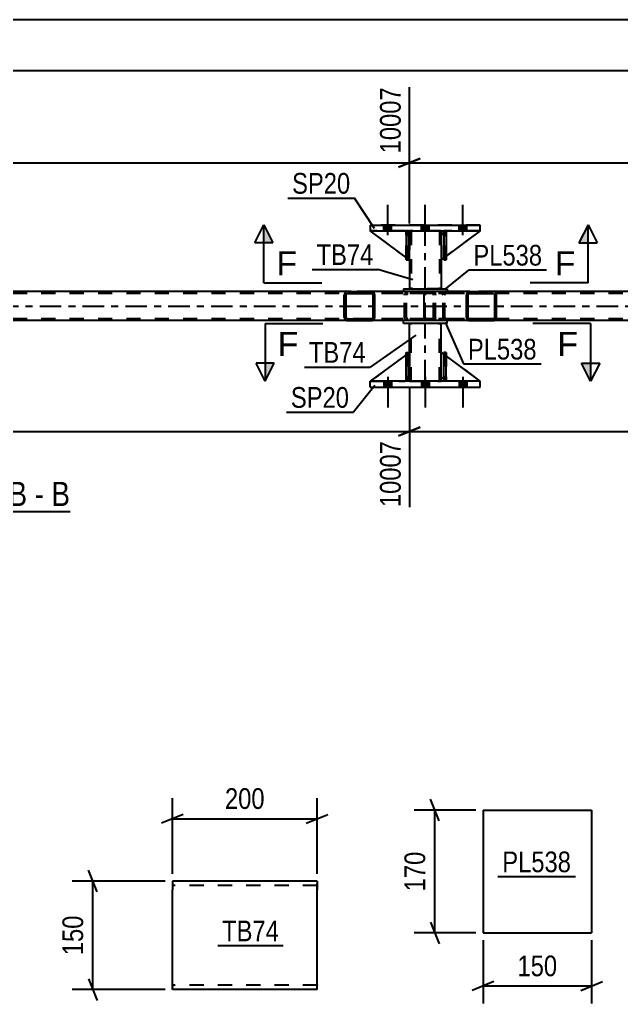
# Model space of a CAD drawing. Header units: millimetres. Extents: x 0 to 841, y 0 to 594.
# Drawn here: x 450.1 to 533.3, y 116.2 to 252.2 of the extents above; entities that cross this region are included whole.
import ezdxf

# ---------------------------------------------------------------- set-up
doc = ezdxf.new("R2010")
doc.units = ezdxf.units.MM
doc.linetypes.add('DXK_LINE_DOT2', pattern=[3.9198, 1.9599, -1.9599])
doc.linetypes.add('DXK_LINE_DOT3', pattern=[5.9187, 2.979, -0.9799, 0.9799, -0.9799])
doc.styles.add('Arial', font='ARIAL.TTF', dxfattribs={"height": 0.2})
doc.styles.add('Arial Narrow', font='ARIALN.TTF', dxfattribs={"height": 0.2})

# ---------------------------------------------------------------- blocks, each defined once
blk = doc.blocks.new('Unknown-122573795-12 - 2759')
at = {"color": 6, "linetype": 'Continuous'}
blk.add_line((429.45, 184.18), (457.1, 184.18), dxfattribs=at)
at = {"color": 0, "linetype": 'Continuous'}
for points in [[(447.56, 184.93), (447.56, 188.43), (429.45, 188.43), (429.45, 184.93)], [(451.16, 184.93), (451.16, 188.43), (448.61, 188.43), (448.61, 184.93)], [(453.49, 184.93), (453.49, 188.43), (452.21, 188.43), (452.21, 184.93)], [(457.1, 184.93), (457.1, 188.43), (454.54, 188.43), (454.54, 184.93)]]:
    blk.add_wipeout(points, dxfattribs=at)
at = {"color": 7, "linetype": 'Continuous', "style": 'Arial Narrow'}
for s, p in [('SECTION ', (429.45, 184.93)), ('B', (448.61, 184.93)), ('B', (454.54, 184.93)), ('-', (452.21, 184.93))]:
    blk.add_text(s, height=3.34, dxfattribs=at).set_placement(p)
blk = doc.blocks.new('Part-122573795-2830 - 2759')
at = {"color": 2, "linetype": 'Continuous'}
for p, q in [((508.75, 222.72), (508.4, 222.37)), ((508.4, 222.37), (508.4, 218.97)), ((513.8, 222.97), (509.07, 219.47)), ((508.75, 219.23), (508.4, 218.97))]:
    blk.add_line(p, q, dxfattribs=at)
at = {"color": 7, "linetype": 'DXK_LINE_DOT2'}
for p, q in [((509, 222.97), (508.75, 222.72)), ((513.8, 222.97), (509, 222.97)), ((509.07, 219.47), (508.75, 219.23))]:
    blk.add_line(p, q, dxfattribs=at)
blk = doc.blocks.new('Bolt-122573795-2822 - 2759')
at = {"linetype": 'Continuous'}
for points in [[(501.52, 202.17), (500.48, 202.17), (500.48, 201.37), (501.52, 201.37)], [(501.52, 202.17), (500.48, 202.17), (500.48, 201.37), (501.52, 201.37)], [(501.52, 202.17), (500.48, 202.17), (500.48, 201.37), (501.52, 201.37)], [(506.72, 202.17), (505.68, 202.17), (505.68, 201.37), (506.72, 201.37)], [(506.72, 202.17), (505.68, 202.17), (505.68, 201.37), (506.72, 201.37)], [(511.92, 202.17), (510.88, 202.17), (510.88, 201.37), (511.92, 201.37)], [(511.92, 202.17), (510.88, 202.17), (510.88, 201.37), (511.92, 201.37)], [(511.92, 202.17), (510.88, 202.17), (510.88, 201.37), (511.92, 201.37)]]:
    blk.add_hatch(color=1, dxfattribs=at).paths.add_polyline_path(points)
at = {"color": 1, "linetype": 'Continuous'}
for p, q in [((501, 202.77), (501, 198.57)), ((501, 202.77), (501, 198.57)), ((501, 202.77), (501, 198.57)), ((506.2, 202.77), (506.2, 198.57)), ((506.2, 202.77), (506.2, 198.57)), ((511.4, 202.77), (511.4, 198.57)), ((511.4, 202.77), (511.4, 198.57)), ((511.4, 202.77), (511.4, 198.57)), ((500.48, 202.17), (500.48, 201.37)), ((500.48, 202.17), (500.48, 201.37)), ((500.48, 202.17), (500.48, 201.37)), ((501.52, 202.17), (501.52, 201.37)), ((501.52, 202.17), (501.52, 201.37)), ((501.52, 202.17), (501.52, 201.37)), ((505.68, 202.17), (505.68, 201.37)), ((505.68, 202.17), (505.68, 201.37)), ((506.72, 202.17), (506.72, 201.37)), ((506.72, 202.17), (506.72, 201.37)), ((510.88, 202.17), (510.88, 201.37)), ((510.88, 202.17), (510.88, 201.37)), ((510.88, 202.17), (510.88, 201.37)), ((511.92, 202.17), (511.92, 201.37)), ((511.92, 202.17), (511.92, 201.37)), ((511.92, 202.17), (511.92, 201.37))]:
    blk.add_line(p, q, dxfattribs=at)
blk = doc.blocks.new('Bolt-122573795-2771 - 2759')
at = {"linetype": 'Continuous'}
for points in [[(500.48, 222.97), (501.52, 222.97), (501.52, 223.77), (500.48, 223.77)], [(500.48, 222.97), (501.52, 222.97), (501.52, 223.77), (500.48, 223.77)], [(500.48, 222.97), (501.52, 222.97), (501.52, 223.77), (500.48, 223.77)], [(505.68, 222.97), (506.72, 222.97), (506.72, 223.77), (505.68, 223.77)], [(505.68, 222.97), (506.72, 222.97), (506.72, 223.77), (505.68, 223.77)], [(510.88, 222.97), (511.92, 222.97), (511.92, 223.77), (510.88, 223.77)], [(510.88, 222.97), (511.92, 222.97), (511.92, 223.77), (510.88, 223.77)], [(510.88, 222.97), (511.92, 222.97), (511.92, 223.77), (510.88, 223.77)]]:
    blk.add_hatch(color=1, dxfattribs=at).paths.add_polyline_path(points)
at = {"color": 1, "linetype": 'Continuous'}
for p, q in [((501, 222.37), (501, 226.57)), ((501, 222.37), (501, 226.57)), ((501, 222.37), (501, 226.57)), ((506.2, 222.37), (506.2, 226.57)), ((506.2, 222.37), (506.2, 226.57)), ((511.4, 222.37), (511.4, 226.57)), ((511.4, 222.37), (511.4, 226.57)), ((511.4, 222.37), (511.4, 226.57)), ((500.48, 222.97), (500.48, 223.77)), ((500.48, 222.97), (500.48, 223.77)), ((500.48, 222.97), (500.48, 223.77)), ((501.52, 222.97), (501.52, 223.77)), ((501.52, 222.97), (501.52, 223.77)), ((501.52, 222.97), (501.52, 223.77)), ((505.68, 222.97), (505.68, 223.77)), ((505.68, 222.97), (505.68, 223.77)), ((506.72, 222.97), (506.72, 223.77)), ((506.72, 222.97), (506.72, 223.77)), ((510.88, 222.97), (510.88, 223.77)), ((510.88, 222.97), (510.88, 223.77)), ((510.88, 222.97), (510.88, 223.77)), ((511.92, 222.97), (511.92, 223.77)), ((511.92, 222.97), (511.92, 223.77)), ((511.92, 222.97), (511.92, 223.77))]:
    blk.add_line(p, q, dxfattribs=at)
blk = doc.blocks.new('Part-122573795-2861 - 2759')
at = {"color": 7, "linetype": 'DXK_LINE_DOT2'}
for p, q in [((508.75, 222.37), (508.75, 222.97)), ((508.75, 222.97), (508.75, 222.97)), ((508.75, 222.97), (508.75, 218.97)), ((509.07, 222.97), (508.75, 222.97)), ((508.75, 218.97), (508.75, 222.37)), ((508.75, 222.37), (509.07, 222.37)), ((509.07, 222.37), (509.07, 222.97)), ((509.07, 218.97), (509.07, 222.97)), ((509.07, 222.37), (509.07, 218.97)), ((508.75, 218.97), (509.07, 218.97))]:
    blk.add_line(p, q, dxfattribs=at)
blk = doc.blocks.new('Part-122573795-2790 - 2759')
at = {"color": 7, "linetype": 'DXK_LINE_DOT2'}
for p, q in [((772.59, 214.33), (103.71, 214.33)), ((515.55, 214.57), (495.49, 214.57)), ((772.59, 210.81), (103.71, 210.81)), ((515.55, 210.57), (495.49, 210.57))]:
    blk.add_line(p, q, dxfattribs=at)
at = {"color": 2, "linetype": 'Continuous'}
for p, q in [((495.49, 214.57), (430.42, 214.57)), ((580.63, 214.57), (515.55, 214.57)), ((495.49, 210.57), (430.42, 210.57)), ((580.63, 210.57), (515.55, 210.57))]:
    blk.add_line(p, q, dxfattribs=at)
at = {"color": 7, "linetype": 'DXK_LINE_DOT3'}
blk.add_line((103.71, 212.57), (772.59, 212.57), dxfattribs=at)
blk = doc.blocks.new('Part-122573795-2792 - 2759')
at = {"linetype": 'Continuous'}
h = blk.add_hatch(dxfattribs=at)
h.set_pattern_fill('', scale=0.7, style=0, pattern_type=0)
h.set_pattern_definition([(45, (499.2013, 214.2696), (-1.57154, 1.57154), [])])
h.paths.add_polyline_path([(499.24, 214.09), (499.2, 214.27), (499.09, 214.43), (498.92, 214.53), (498.73, 214.57), (495.49, 214.57), (495.3, 214.53), (495.13, 214.43), (495.02, 214.27), (494.98, 214.09), (494.98, 211.05), (495.02, 210.86), (495.13, 210.71), (495.3, 210.6), (495.49, 210.57), (498.73, 210.57), (498.92, 210.6), (499.09, 210.71), (499.2, 210.86), (499.24, 211.05)])
h.paths.add_polyline_path([(498.97, 210.95), (498.91, 210.88), (498.83, 210.82), (498.73, 210.81), (495.49, 210.81), (495.4, 210.82), (495.31, 210.88), (495.26, 210.95), (495.24, 211.05), (495.24, 214.09), (495.26, 214.18), (495.31, 214.26), (495.4, 214.31), (495.49, 214.33), (498.73, 214.33), (498.83, 214.31), (498.91, 214.26), (498.97, 214.18), (498.98, 214.09), (498.98, 211.05)])
at = {"color": 2, "linetype": 'Continuous'}
for p, q in [((495.02, 214.27), (494.98, 214.09)), ((494.98, 211.05), (494.98, 214.09)), ((495.24, 214.09), (495.26, 214.18)), ((495.24, 211.05), (495.24, 214.09)), ((495.26, 214.18), (495.31, 214.26)), ((495.49, 214.57), (495.3, 214.53)), ((495.31, 214.26), (495.4, 214.31)), ((495.4, 214.31), (495.49, 214.33)), ((495.49, 214.57), (498.73, 214.57)), ((495.49, 214.33), (498.73, 214.33)), ((506.31, 214.57), (498.73, 214.57)), ((498.92, 214.53), (498.73, 214.57)), ((498.73, 214.33), (498.83, 214.31)), ((498.83, 214.31), (498.91, 214.26)), ((498.91, 214.26), (498.97, 214.18)), ((498.97, 214.18), (498.98, 214.09)), ((498.98, 211.05), (498.98, 214.09)), ((499.24, 214.09), (499.2, 214.27)), ((499.24, 211.05), (499.24, 214.09)), ((494.98, 211.05), (495.02, 210.86)), ((495.26, 210.95), (495.24, 211.05)), ((495.31, 210.88), (495.26, 210.95)), ((495.4, 210.82), (495.31, 210.88)), ((495.49, 210.81), (495.4, 210.82)), ((495.49, 210.81), (498.73, 210.81)), ((498.83, 210.82), (498.73, 210.81)), ((498.91, 210.88), (498.83, 210.82)), ((498.97, 210.95), (498.91, 210.88)), ((498.98, 211.05), (498.97, 210.95)), ((499.2, 210.86), (499.24, 211.05)), ((495.3, 210.6), (495.49, 210.57)), ((495.49, 210.57), (498.73, 210.57)), ((498.73, 210.57), (498.92, 210.6)), ((506.31, 210.57), (498.73, 210.57))]:
    blk.add_line(p, q, dxfattribs=at)
at = {"color": 7, "linetype": 'DXK_LINE_DOT2'}
for p, q in [((498.73, 214.57), (495.49, 214.57)), ((507.08, 214.33), (495.49, 214.33)), ((503.33, 214.09), (503.37, 214.27)), ((503.33, 211.05), (503.33, 214.09)), ((503.61, 214.18), (503.59, 214.09)), ((503.59, 211.05), (503.59, 214.09)), ((503.66, 214.26), (503.61, 214.18)), ((503.65, 214.53), (503.84, 214.57)), ((503.66, 214.26), (503.69, 214.27)), ((503.69, 214.27), (503.75, 214.31)), ((503.75, 214.31), (503.84, 214.33)), ((507.08, 214.57), (503.84, 214.57)), ((507.08, 214.57), (507.27, 214.53)), ((507.18, 214.31), (507.08, 214.33)), ((507.26, 214.26), (507.18, 214.31)), ((507.31, 214.18), (507.26, 214.26)), ((507.33, 214.09), (507.31, 214.18)), ((507.33, 211.05), (507.33, 214.09)), ((507.55, 214.27), (507.59, 214.09)), ((507.59, 211.05), (507.59, 214.09)), ((507.08, 210.81), (495.49, 210.81)), ((503.37, 210.86), (503.33, 211.05)), ((503.59, 211.05), (503.61, 210.95)), ((503.61, 210.95), (503.66, 210.88)), ((503.66, 210.88), (503.69, 210.86)), ((503.69, 210.86), (503.75, 210.82)), ((503.75, 210.82), (503.84, 210.81)), ((507.08, 210.81), (507.18, 210.82)), ((507.18, 210.82), (507.26, 210.88)), ((507.26, 210.88), (507.31, 210.95)), ((507.31, 210.95), (507.33, 211.05)), ((507.59, 211.05), (507.55, 210.86)), ((498.73, 210.57), (495.49, 210.57)), ((503.84, 210.57), (503.65, 210.6)), ((507.08, 210.57), (503.84, 210.57)), ((507.27, 210.6), (507.08, 210.57))]:
    blk.add_line(p, q, dxfattribs=at)
at = {"color": 2, "linetype": 'Continuous'}
for centre, start, end in [((495.47, 214.07), 110.7584, 155.6801), ((498.75, 214.07), 24.32, 69.2417), ((495.47, 211.07), 204.32, 249.2417), ((498.75, 211.07), 290.7584, 335.6801)]:
    blk.add_arc(centre, 0.496, start, end, dxfattribs=at)
at = {"color": 7, "linetype": 'DXK_LINE_DOT2'}
for centre, start, end in [((503.82, 214.07), 110.7584, 155.6801), ((507.1, 214.07), 24.32, 69.2417), ((503.82, 211.07), 204.32, 249.2417), ((507.1, 211.07), 290.7584, 335.6801)]:
    blk.add_arc(centre, 0.496, start, end, dxfattribs=at)
blk = doc.blocks.new('Part-122573795-2828 - 2759')
at = {"color": 7, "linetype": 'DXK_LINE_DOT2'}
for p, q in [((509, 222.97), (508.4, 222.37)), ((508.4, 218.97), (513.8, 222.97)), ((508.4, 222.37), (508.4, 218.97)), ((513.8, 222.97), (509, 222.97))]:
    blk.add_line(p, q, dxfattribs=at)
blk = doc.blocks.new('Part-122573795-2851 - 2759')
at = {"color": 2, "linetype": 'Continuous'}
for p, q in [((503.55, 219.3), (498.6, 222.97)), ((503.55, 222.81), (503.4, 222.97)), ((504, 222.37), (503.87, 222.49)), ((504, 222.37), (504, 222.37)), ((504, 218.97), (504, 222.37)), ((503.87, 219.06), (504, 218.97)), ((504, 218.97), (504, 218.97))]:
    blk.add_line(p, q, dxfattribs=at)
at = {"color": 7, "linetype": 'DXK_LINE_DOT2'}
for p, q in [((503.4, 222.97), (498.6, 222.97)), ((503.4, 222.97), (504, 222.37)), ((503.87, 222.49), (503.55, 222.81)), ((504, 222.37), (504, 218.97)), ((503.87, 219.06), (503.55, 219.3))]:
    blk.add_line(p, q, dxfattribs=at)
blk = doc.blocks.new('Part-122573795-2852 - 2759')
at = {"color": 7, "linetype": 'DXK_LINE_DOT2'}
for p, q in [((504, 218.97), (498.6, 222.97)), ((498.6, 222.97), (503.4, 222.97)), ((503.4, 222.97), (504, 222.37)), ((504, 222.37), (503.4, 222.97)), ((504, 222.37), (504, 218.97)), ((504, 222.37), (504, 222.37)), ((504, 222.37), (504, 218.97))]:
    blk.add_line(p, q, dxfattribs=at)
blk = doc.blocks.new('Part-122573795-2853 - 2759')
at = {"color": 2, "linetype": 'Continuous'}
for p, q in [((503.87, 222.97), (503.55, 222.97)), ((503.55, 222.97), (503.55, 218.97)), ((503.87, 222.97), (503.87, 222.97)), ((503.87, 222.97), (503.87, 218.97)), ((503.87, 218.97), (503.55, 218.97))]:
    blk.add_line(p, q, dxfattribs=at)
at = {"color": 7, "linetype": 'DXK_LINE_DOT2'}
for p, q in [((503.55, 222.37), (503.55, 222.97)), ((503.87, 222.37), (503.55, 222.37)), ((503.55, 222.37), (503.55, 218.97)), ((503.87, 222.37), (503.87, 222.97)), ((503.87, 222.97), (503.87, 222.97)), ((503.87, 218.97), (503.87, 222.37))]:
    blk.add_line(p, q, dxfattribs=at)
blk = doc.blocks.new('Part-122573795-2855 - 2759')
at = {"color": 7, "linetype": 'DXK_LINE_DOT2'}
for p, q in [((503.55, 222.37), (503.55, 222.97)), ((503.55, 222.97), (503.55, 222.97)), ((503.55, 222.97), (503.55, 218.97)), ((503.87, 222.97), (503.55, 222.97)), ((503.55, 218.97), (503.55, 222.37)), ((503.55, 222.37), (503.87, 222.37)), ((503.87, 222.37), (503.87, 222.97)), ((503.87, 218.97), (503.87, 222.97)), ((503.87, 222.37), (503.87, 218.97)), ((503.55, 218.97), (503.87, 218.97))]:
    blk.add_line(p, q, dxfattribs=at)
blk = doc.blocks.new('Part-122573795-2937 - 2759')
at = {"color": 2, "linetype": 'Continuous'}
for p, q in [((508.75, 202.17), (508.75, 206.17)), ((508.75, 206.17), (509.07, 206.17)), ((509.07, 202.17), (509.07, 206.17)), ((508.75, 202.17), (508.75, 202.17)), ((509.07, 202.17), (508.75, 202.17))]:
    blk.add_line(p, q, dxfattribs=at)
at = {"color": 7, "linetype": 'DXK_LINE_DOT2'}
for p, q in [((508.75, 206.17), (508.75, 202.77)), ((509.07, 202.77), (509.07, 206.17)), ((508.75, 202.77), (508.75, 202.17)), ((508.75, 202.77), (509.07, 202.77)), ((509.07, 202.17), (509.07, 202.77)), ((509.07, 202.17), (509.07, 202.17))]:
    blk.add_line(p, q, dxfattribs=at)
blk = doc.blocks.new('Part-122573795-2944 - 2759')
at = {"color": 2, "linetype": 'Continuous'}
for p, q in [((509.07, 222.97), (508.75, 222.97)), ((508.75, 222.97), (508.75, 218.97)), ((509.07, 222.97), (509.07, 222.97)), ((509.07, 222.97), (509.07, 218.97)), ((509.07, 218.97), (508.75, 218.97))]:
    blk.add_line(p, q, dxfattribs=at)
at = {"color": 7, "linetype": 'DXK_LINE_DOT2'}
for p, q in [((508.75, 222.37), (508.75, 222.97)), ((509.07, 222.37), (508.75, 222.37)), ((508.75, 222.37), (508.75, 218.97)), ((509.07, 222.37), (509.07, 222.97)), ((509.07, 222.97), (509.07, 222.97)), ((509.07, 218.97), (509.07, 222.37))]:
    blk.add_line(p, q, dxfattribs=at)
blk = doc.blocks.new('Part-122573795-2956 - 2759')
at = {"color": 2, "linetype": 'Continuous'}
for p, q in [((498.6, 223.77), (513.8, 223.77)), ((498.6, 223.77), (498.6, 222.97)), ((513.8, 222.97), (513.8, 223.77)), ((498.6, 222.97), (513.8, 222.97))]:
    blk.add_line(p, q, dxfattribs=at)
at = {"color": 7, "linetype": 'DXK_LINE_DOT2'}
for p, q in [((513.8, 223.77), (498.6, 223.77)), ((498.6, 222.97), (513.8, 222.97))]:
    blk.add_line(p, q, dxfattribs=at)
blk = doc.blocks.new('Part-122573795-2961 - 2759')
at = {"color": 2, "linetype": 'Continuous'}
for p, q in [((498.6, 201.37), (498.6, 202.17)), ((513.8, 202.17), (498.6, 202.17)), ((498.6, 201.37), (513.8, 201.37)), ((513.8, 201.37), (513.8, 202.17))]:
    blk.add_line(p, q, dxfattribs=at)
blk = doc.blocks.new('Part-122573795-2962 - 2759')
at = {"color": 2, "linetype": 'Continuous'}
for p, q in [((508.4, 202.77), (508.4, 206.17)), ((508.75, 205.9), (508.4, 206.17)), ((513.8, 202.17), (509.07, 205.67)), ((508.75, 202.41), (508.4, 202.77))]:
    blk.add_line(p, q, dxfattribs=at)
at = {"color": 7, "linetype": 'DXK_LINE_DOT2'}
for p, q in [((509.07, 205.67), (508.75, 205.9)), ((509, 202.17), (508.75, 202.41)), ((513.8, 202.17), (509, 202.17)), ((513.8, 202.17), (513.8, 202.17)), ((513.8, 202.17), (513.8, 202.17))]:
    blk.add_line(p, q, dxfattribs=at)
blk = doc.blocks.new('Part-122573795-2963 - 2759')
at = {"color": 7, "linetype": 'DXK_LINE_DOT2'}
for p, q in [((509.07, 206.17), (508.75, 206.17)), ((508.75, 202.77), (508.75, 206.17)), ((508.75, 206.17), (508.75, 202.17)), ((509.07, 206.17), (509.07, 202.77)), ((509.07, 202.17), (509.07, 206.17)), ((509.07, 202.77), (508.75, 202.77)), ((508.75, 202.17), (508.75, 202.77)), ((509.07, 202.77), (509.07, 202.17)), ((509.07, 202.17), (508.75, 202.17)), ((509.07, 202.17), (509.07, 202.17))]:
    blk.add_line(p, q, dxfattribs=at)
blk = doc.blocks.new('Part-122573795-2973 - 2759')
at = {"color": 2, "linetype": 'Continuous'}
for p, q in [((504, 206.17), (504, 210.17)), ((508.4, 206.17), (508.4, 210.17)), ((504, 202.17), (504, 202.77)), ((508.4, 202.17), (508.4, 202.77))]:
    blk.add_line(p, q, dxfattribs=at)
at = {"color": 7, "linetype": 'DXK_LINE_DOT2'}
for p, q in [((508.4, 210.17), (504, 210.17)), ((504.24, 202.17), (504.24, 210.17)), ((508.16, 202.17), (508.16, 210.17)), ((504, 202.77), (504, 206.17)), ((508.4, 202.77), (508.4, 206.17)), ((504, 202.17), (508.4, 202.17))]:
    blk.add_line(p, q, dxfattribs=at)
at = {"color": 7, "linetype": 'DXK_LINE_DOT3'}
blk.add_line((506.2, 202.17), (506.2, 210.17), dxfattribs=at)
blk = doc.blocks.new('Part-122573795-2978 - 2759')
at = {"color": 2, "linetype": 'Continuous'}
for p, q in [((503.2, 210.17), (503.2, 210.57)), ((509.2, 210.17), (503.2, 210.17)), ((509.2, 210.17), (509.2, 210.57))]:
    blk.add_line(p, q, dxfattribs=at)
at = {"color": 7, "linetype": 'DXK_LINE_DOT2'}
blk.add_line((509.2, 210.57), (503.2, 210.57), dxfattribs=at)
blk = doc.blocks.new('Part-122573795-2983 - 2759')
at = {"color": 2, "linetype": 'Continuous'}
for p, q in [((503.2, 214.97), (509.2, 214.97)), ((503.2, 214.97), (503.2, 214.57)), ((509.2, 214.97), (509.2, 214.57))]:
    blk.add_line(p, q, dxfattribs=at)
at = {"color": 7, "linetype": 'DXK_LINE_DOT2'}
blk.add_line((509.2, 214.57), (503.2, 214.57), dxfattribs=at)
blk = doc.blocks.new('Part-122573795-2988 - 2759')
at = {"color": 2, "linetype": 'Continuous'}
for p, q in [((504, 222.97), (504, 222.37)), ((508.4, 222.97), (508.4, 222.37)), ((504, 218.97), (504, 214.97)), ((508.4, 218.97), (508.4, 214.97))]:
    blk.add_line(p, q, dxfattribs=at)
at = {"color": 7, "linetype": 'DXK_LINE_DOT2'}
for p, q in [((508.4, 222.97), (504, 222.97)), ((504, 222.37), (504, 218.97)), ((504.24, 222.97), (504.24, 214.97)), ((508.16, 222.97), (508.16, 214.97)), ((508.4, 222.37), (508.4, 218.97)), ((508.4, 214.97), (504, 214.97))]:
    blk.add_line(p, q, dxfattribs=at)
at = {"color": 7, "linetype": 'DXK_LINE_DOT3'}
blk.add_line((506.2, 214.97), (506.2, 222.97), dxfattribs=at)
blk = doc.blocks.new('Part-122573795-2993 - 2759')
at = {"color": 7, "linetype": 'DXK_LINE_DOT2'}
for p, q in [((504, 206.17), (498.6, 202.17)), ((504, 202.77), (504, 206.17)), ((504, 206.17), (504, 202.77)), ((503.4, 202.17), (504, 202.77)), ((504, 202.77), (503.4, 202.17)), ((504, 202.77), (504, 202.77)), ((498.6, 202.17), (503.4, 202.17))]:
    blk.add_line(p, q, dxfattribs=at)
blk = doc.blocks.new('Part-122573795-2994 - 2759')
at = {"color": 2, "linetype": 'Continuous'}
for p, q in [((503.55, 202.17), (503.55, 206.17)), ((503.55, 206.17), (503.87, 206.17)), ((503.87, 202.17), (503.87, 206.17)), ((503.55, 202.17), (503.55, 202.17)), ((503.87, 202.17), (503.55, 202.17))]:
    blk.add_line(p, q, dxfattribs=at)
at = {"color": 7, "linetype": 'DXK_LINE_DOT2'}
for p, q in [((503.55, 206.17), (503.55, 202.77)), ((503.87, 202.77), (503.87, 206.17)), ((503.55, 202.77), (503.55, 202.17)), ((503.55, 202.77), (503.87, 202.77)), ((503.87, 202.17), (503.87, 202.77)), ((503.87, 202.17), (503.87, 202.17))]:
    blk.add_line(p, q, dxfattribs=at)
blk = doc.blocks.new('Part-122573795-2996 - 2759')
at = {"color": 7, "linetype": 'DXK_LINE_DOT2'}
for p, q in [((503.55, 206.17), (503.87, 206.17)), ((503.55, 202.77), (503.55, 206.17)), ((503.55, 206.17), (503.55, 202.17)), ((503.87, 206.17), (503.87, 202.77)), ((503.87, 202.17), (503.87, 206.07)), ((503.87, 202.77), (503.55, 202.77)), ((503.55, 202.17), (503.55, 202.77)), ((503.87, 202.77), (503.87, 202.17)), ((503.87, 202.17), (503.55, 202.17)), ((503.87, 202.17), (503.87, 202.17))]:
    blk.add_line(p, q, dxfattribs=at)
blk = doc.blocks.new('Part-122573795-2997 - 2759')
at = {"color": 7, "linetype": 'DXK_LINE_DOT2'}
for p, q in [((508.4, 202.77), (508.4, 206.17)), ((508.4, 206.17), (513.8, 202.17)), ((509, 202.17), (508.4, 202.77)), ((513.8, 202.17), (509, 202.17))]:
    blk.add_line(p, q, dxfattribs=at)
blk = doc.blocks.new('Part-122573795-2998 - 2759')
at = {"color": 2, "linetype": 'Continuous'}
for p, q in [((503.55, 205.84), (498.6, 202.17)), ((504, 206.17), (503.87, 206.07)), ((504, 202.77), (504, 206.17)), ((504, 202.77), (503.87, 202.64)), ((504, 202.77), (504, 202.77)), ((503.55, 202.32), (503.4, 202.17))]:
    blk.add_line(p, q, dxfattribs=at)
at = {"color": 7, "linetype": 'DXK_LINE_DOT2'}
for p, q in [((503.87, 206.07), (503.55, 205.84)), ((504, 202.77), (504, 206.17)), ((504, 202.77), (503.4, 202.17)), ((503.87, 202.64), (503.55, 202.32)), ((498.6, 202.17), (503.4, 202.17))]:
    blk.add_line(p, q, dxfattribs=at)
blk = doc.blocks.new('Part-122573795-3001 - 2759')
at = {"linetype": 'Continuous'}
h = blk.add_hatch(dxfattribs=at)
h.set_pattern_fill('', scale=0.7, style=0, pattern_type=0)
h.set_pattern_definition([(45, (516.0187, 214.2696), (-1.57154, 1.57154), [])])
h.paths.add_polyline_path([(516.06, 214.09), (516.02, 214.27), (515.91, 214.43), (515.75, 214.53), (515.55, 214.57), (512.37, 214.57), (512.18, 214.53), (512.01, 214.43), (511.91, 214.27), (511.87, 214.09), (511.87, 211.05), (511.91, 210.86), (512.01, 210.71), (512.18, 210.6), (512.37, 210.57), (515.55, 210.57), (515.75, 210.6), (515.91, 210.71), (516.02, 210.86), (516.06, 211.05)])
h.paths.add_polyline_path([(515.79, 210.95), (515.73, 210.88), (515.65, 210.82), (515.55, 210.81), (512.37, 210.81), (512.27, 210.82), (512.19, 210.88), (512.14, 210.95), (512.12, 211.05), (512.12, 214.09), (512.14, 214.18), (512.19, 214.26), (512.27, 214.31), (512.37, 214.33), (515.55, 214.33), (515.65, 214.31), (515.73, 214.26), (515.79, 214.18), (515.81, 214.09), (515.81, 211.05)])
at = {"color": 2, "linetype": 'Continuous'}
for p, q in [((506.04, 214.09), (506.06, 214.27)), ((506.04, 211.05), (506.04, 214.09)), ((506.06, 214.27), (506.12, 214.43)), ((506.12, 214.43), (506.21, 214.53)), ((506.21, 214.53), (506.31, 214.57)), ((512.37, 214.57), (506.31, 214.57)), ((511.91, 214.27), (511.87, 214.09)), ((511.87, 211.05), (511.87, 214.09)), ((512.12, 214.09), (512.14, 214.18)), ((512.12, 211.05), (512.12, 214.09)), ((512.14, 214.18), (512.19, 214.26)), ((512.37, 214.57), (512.18, 214.53)), ((512.19, 214.26), (512.27, 214.31)), ((512.27, 214.31), (512.37, 214.33)), ((512.37, 214.57), (515.55, 214.57)), ((512.37, 214.33), (515.55, 214.33)), ((515.75, 214.53), (515.55, 214.57)), ((515.55, 214.33), (515.65, 214.31)), ((515.65, 214.31), (515.73, 214.26)), ((515.73, 214.26), (515.79, 214.18)), ((515.79, 214.18), (515.81, 214.09)), ((515.81, 211.05), (515.81, 214.09)), ((516.06, 214.09), (516.02, 214.27)), ((516.06, 211.05), (516.06, 214.09)), ((506.06, 210.86), (506.04, 211.05)), ((506.12, 210.71), (506.06, 210.86)), ((511.87, 211.05), (511.91, 210.86)), ((512.14, 210.95), (512.12, 211.05)), ((512.19, 210.88), (512.14, 210.95)), ((512.27, 210.82), (512.19, 210.88)), ((512.37, 210.81), (512.27, 210.82)), ((512.37, 210.81), (515.55, 210.81)), ((515.65, 210.82), (515.55, 210.81)), ((515.73, 210.88), (515.65, 210.82)), ((515.79, 210.95), (515.73, 210.88)), ((515.81, 211.05), (515.79, 210.95)), ((516.02, 210.86), (516.06, 211.05)), ((506.21, 210.6), (506.12, 210.71)), ((506.31, 210.57), (506.21, 210.6)), ((512.37, 210.57), (506.31, 210.57)), ((512.18, 210.6), (512.37, 210.57)), ((512.37, 210.57), (515.55, 210.57)), ((515.55, 210.57), (515.75, 210.6))]:
    blk.add_line(p, q, dxfattribs=at)
at = {"color": 7, "linetype": 'DXK_LINE_DOT2'}
for p, q in [((506.19, 214.18), (506.18, 214.09)), ((506.18, 211.05), (506.18, 214.09)), ((506.22, 214.26), (506.19, 214.18)), ((506.26, 214.31), (506.22, 214.26)), ((506.31, 214.33), (506.26, 214.31)), ((515.55, 214.33), (506.31, 214.33)), ((507.59, 214.33), (507.59, 214.57)), ((508.4, 214.57), (508.6, 214.53)), ((508.5, 214.31), (508.4, 214.33)), ((508.58, 214.26), (508.5, 214.31)), ((508.64, 214.18), (508.58, 214.26)), ((508.66, 214.09), (508.64, 214.18)), ((508.66, 211.05), (508.66, 214.09)), ((508.87, 214.27), (508.91, 214.09)), ((508.91, 211.05), (508.91, 214.09)), ((515.55, 214.57), (512.37, 214.57)), ((506.18, 211.05), (506.19, 210.95)), ((506.19, 210.95), (506.22, 210.88)), ((506.22, 210.88), (506.26, 210.82)), ((506.26, 210.82), (506.31, 210.81)), ((515.55, 210.81), (506.31, 210.81)), ((507.59, 210.57), (507.59, 210.81)), ((508.4, 210.81), (508.5, 210.82)), ((508.5, 210.82), (508.58, 210.88)), ((508.58, 210.88), (508.64, 210.95)), ((508.64, 210.95), (508.66, 211.05)), ((508.91, 211.05), (508.87, 210.86)), ((508.6, 210.6), (508.4, 210.57)), ((515.55, 210.57), (512.37, 210.57))]:
    blk.add_line(p, q, dxfattribs=at)
for centre, start, end in [((508.42, 214.07), 23.8494, 68.8059), ((508.42, 211.06), 291.1941, 336.1506)]:
    blk.add_arc(centre, 0.492, start, end, dxfattribs=at)
at = {"color": 2, "linetype": 'Continuous'}
for centre, start, end in [((512.36, 214.07), 111.1941, 156.1506), ((515.57, 214.07), 23.8494, 68.8059), ((512.36, 211.06), 203.8494, 248.8059), ((515.57, 211.06), 291.1941, 336.1506)]:
    blk.add_arc(centre, 0.492, start, end, dxfattribs=at)
blk = doc.blocks.new('Part-122573795-2483 - 2469')
at = {"color": 2, "linetype": 'Continuous'}
for p, q in [((514.18, 142.9), (514.18, 125.9)), ((514.18, 142.9), (529.18, 142.9)), ((529.18, 142.9), (529.18, 125.9)), ((514.18, 125.9), (529.18, 125.9))]:
    blk.add_line(p, q, dxfattribs=at)
blk = doc.blocks.new('Part-122573795-2441 - 2426')
at = {"color": 2, "linetype": 'Continuous'}
for p, q in [((471.25, 133.07), (471.25, 131.87)), ((491.25, 133.07), (471.25, 133.07)), ((491.25, 133.07), (491.25, 132.98)), ((491.25, 132.98), (491.25, 131.87)), ((471.25, 118.82), (471.25, 131.87)), ((491.25, 118.07), (491.25, 131.87)), ((471.25, 118.17), (471.25, 118.82)), ((471.25, 118.07), (471.25, 118.17)), ((491.25, 118.07), (471.25, 118.07))]:
    blk.add_line(p, q, dxfattribs=at)
at = {"color": 7, "linetype": 'DXK_LINE_DOT2'}
for p, q in [((491.25, 132.47), (471.25, 132.47)), ((491.25, 131.87), (491.25, 132.72)), ((471.25, 118.82), (471.25, 118.43)), ((471.25, 118.67), (471.25, 118.72)), ((491.25, 118.67), (471.25, 118.67)), ((491.25, 118.67), (491.25, 118.82)), ((491.25, 118.72), (491.25, 118.67)), ((471.25, 118.07), (471.25, 118.07))]:
    blk.add_line(p, q, dxfattribs=at)
blk = doc.blocks.new('StraightDimension-122573795-3115 - 2759')
at = {"color": 7, "linetype": 'Continuous'}
for p, q in [((504, 223.97), (504, 242.84)), ((505.5, 232.99), (502.5, 231.79)), ((504, 232.39), (674.27, 232.39))]:
    blk.add_line(p, q, dxfattribs=at)
blk = doc.blocks.new('StraightDimension-122573795-3061 - 2759')
at = {"color": 7, "linetype": 'Continuous'}
for p, q in [((504, 201.17), (504, 184.78)), ((248.6, 195.22), (504, 195.22)), ((502.5, 194.62), (505.5, 195.82))]:
    blk.add_line(p, q, dxfattribs=at)
at = {"color": 0, "linetype": 'Continuous'}
blk.add_wipeout([(503.4, 194.52), (499.2, 194.52), (499.2, 184.18), (503.4, 184.18)], dxfattribs=at)
at = {"color": 3, "linetype": 'Continuous', "style": 'Arial Narrow'}
blk.add_text('10007', height=2.863, rotation=90.0002, dxfattribs=at).set_placement((502.8, 184.78))
blk = doc.blocks.new('StraightDimension-122573795-3067 - 2759')
at = {"color": 7, "linetype": 'Continuous'}
for p, q in [((504, 201.17), (504, 184.78)), ((505.5, 195.82), (502.5, 194.62)), ((504, 195.22), (674.27, 195.22))]:
    blk.add_line(p, q, dxfattribs=at)
blk = doc.blocks.new('StraightDimension-122573795-3120 - 2759')
at = {"color": 7, "linetype": 'Continuous'}
for p, q in [((504, 223.97), (504, 242.84)), ((502.5, 231.79), (505.5, 232.99)), ((248.6, 232.39), (504, 232.39))]:
    blk.add_line(p, q, dxfattribs=at)
at = {"color": 0, "linetype": 'Continuous'}
blk.add_wipeout([(503.4, 243.44), (499.2, 243.44), (499.2, 233.09), (503.4, 233.09)], dxfattribs=at)
at = {"color": 3, "linetype": 'Continuous', "style": 'Arial Narrow'}
blk.add_text('10007', height=2.863, rotation=90.0002, dxfattribs=at).set_placement((502.8, 233.69))
blk = doc.blocks.new('StraightDimension-122573795-3130 - 2759')
at = {"color": 7, "linetype": 'Continuous'}
blk.add_line((103.07, 252.17), (783.45, 252.17), dxfattribs=at)
blk = doc.blocks.new('StraightDimension-122573795-3151 - 2759')
at = {"color": 7, "linetype": 'Continuous'}
blk.add_line((103.71, 245.16), (782.81, 245.16), dxfattribs=at)
blk = doc.blocks.new('StraightDimension-122573795-2485 - 2469')
at = {"color": 7, "linetype": 'Continuous'}
for p, q in [((514.18, 124.9), (514.18, 116.17)), ((529.18, 124.9), (529.18, 116.17)), ((515.68, 119.17), (512.68, 117.97)), ((514.18, 118.57), (529.18, 118.57)), ((527.68, 117.97), (530.68, 119.17))]:
    blk.add_line(p, q, dxfattribs=at)
at = {"color": 0}
blk.add_wipeout([(525.02, 119.32), (525.02, 123.52), (518.34, 123.52), (518.34, 119.32)], dxfattribs=at)
at = {"color": 3, "style": 'Arial Narrow'}
blk.add_text('150', height=2.863, dxfattribs=at).set_placement((518.94, 119.92))
blk = doc.blocks.new('StraightDimension-122573795-2496 - 2469')
at = {"color": 7, "linetype": 'Continuous'}
for p, q in [((508.13, 141.4), (506.93, 144.4)), ((513.18, 142.9), (504.68, 142.9)), ((507.53, 125.9), (507.53, 142.9)), ((506.93, 127.4), (508.13, 124.4)), ((513.18, 125.9), (504.68, 125.9))]:
    blk.add_line(p, q, dxfattribs=at)
at = {"color": 0}
blk.add_wipeout([(506.78, 137.74), (502.58, 137.74), (502.58, 131.06), (506.78, 131.06)], dxfattribs=at)
at = {"color": 3, "style": 'Arial Narrow'}
blk.add_text('170', height=2.863, rotation=90.0002, dxfattribs=at).set_placement((506.18, 131.66))
blk = doc.blocks.new('StraightDimension-122573795-2443 - 2426')
at = {"color": 7, "linetype": 'Continuous'}
for p, q in [((460.86, 131.57), (459.66, 134.57)), ((470.25, 133.07), (457.41, 133.07)), ((460.26, 118.07), (460.26, 133.07)), ((459.66, 119.57), (460.86, 116.57)), ((470.25, 118.07), (457.41, 118.07))]:
    blk.add_line(p, q, dxfattribs=at)
at = {"color": 0}
blk.add_wipeout([(459.51, 128.92), (455.31, 128.92), (455.31, 122.23), (459.51, 122.23)], dxfattribs=at)
at = {"color": 3, "style": 'Arial Narrow'}
blk.add_text('150', height=2.863, rotation=90.0002, dxfattribs=at).set_placement((458.91, 122.83))
blk = doc.blocks.new('StraightDimension-122573795-2454 - 2426')
at = {"color": 7, "linetype": 'Continuous'}
for p, q in [((471.25, 134.07), (471.25, 144.55)), ((491.25, 134.07), (491.25, 144.55)), ((472.75, 142.3), (469.75, 141.1)), ((471.25, 141.7), (491.25, 141.7)), ((489.75, 141.1), (492.75, 142.3))]:
    blk.add_line(p, q, dxfattribs=at)
at = {"color": 0}
blk.add_wipeout([(484.6, 142.45), (484.6, 146.65), (477.91, 146.65), (477.91, 142.45)], dxfattribs=at)
at = {"color": 3, "style": 'Arial Narrow'}
blk.add_text('200', height=2.863, dxfattribs=at).set_placement((478.51, 143.05))
blk = doc.blocks.new('SectionMark-122573795-3202 - 2759')
at = {"linetype": 'Continuous'}
for points in [[(484.05, 204.67), (485.3, 204.67), (484.05, 202.17)], [(527.8, 204.67), (529.05, 204.67), (529.05, 202.17)]]:
    blk.add_hatch(color=6, dxfattribs=at).paths.add_polyline_path(points)
at = {"color": 6, "linetype": 'Continuous'}
for p, q in [((484.05, 210.17), (492.05, 210.17)), ((484.05, 210.17), (484.05, 202.17)), ((529.05, 210.17), (521.05, 210.17)), ((529.05, 210.17), (529.05, 202.17)), ((484.05, 202.17), (482.8, 204.67)), ((485.3, 204.67), (482.8, 204.67)), ((484.05, 202.17), (485.3, 204.67)), ((527.8, 204.67), (530.3, 204.67)), ((529.05, 202.17), (527.8, 204.67)), ((530.3, 204.67), (529.05, 202.17))]:
    blk.add_line(p, q, dxfattribs=at)
at = {"color": 0, "linetype": 'Continuous'}
for points in [[(488.65, 205.67), (488.65, 209.17), (485.8, 209.17), (485.8, 205.67)], [(527.3, 205.67), (527.3, 209.17), (524.45, 209.17), (524.45, 205.67)]]:
    blk.add_wipeout(points, dxfattribs=at)
at = {"color": 3, "linetype": 'Continuous', "style": 'Arial'}
for p in [(485.8, 205.67), (524.45, 205.67)]:
    blk.add_text('F', height=3.34, dxfattribs=at).set_placement(p)
blk = doc.blocks.new('Mark-122573795-2952 - 2759')
at = {"color": 0}
blk.add_wipeout([(495.83, 228.11), (495.83, 231.11), (487.79, 231.11), (487.79, 228.11)], dxfattribs=at)
blk.add_wipeout([(495.83, 228.11), (495.83, 231.11), (487.79, 231.11), (487.79, 228.11)], dxfattribs=at)
at = {"color": 30, "linetype": 'Continuous'}
for p in [(487.19, 227.51), (499.18, 223.3)]:
    blk.add_line(p, (496.43, 227.51), dxfattribs=at)
at = {"color": 3, "style": 'Arial Narrow'}
blk.add_text('SP20', height=2.863, dxfattribs=at).set_placement((487.79, 228.11))
blk = doc.blocks.new('Mark-122573795-2957 - 2759')
at = {"color": 0}
blk.add_wipeout([(495.66, 198.51), (495.66, 201.51), (487.62, 201.51), (487.62, 198.51)], dxfattribs=at)
blk.add_wipeout([(495.66, 198.51), (495.66, 201.51), (487.62, 201.51), (487.62, 198.51)], dxfattribs=at)
at = {"color": 30, "linetype": 'Continuous'}
for p in [(499.24, 201.61), (487.02, 197.91)]:
    blk.add_line(p, (496.26, 197.91), dxfattribs=at)
at = {"color": 3, "style": 'Arial Narrow'}
blk.add_text('SP20', height=2.863, dxfattribs=at).set_placement((487.62, 198.51))
blk = doc.blocks.new('Mark-122573795-2969 - 2759')
at = {"color": 0}
blk.add_wipeout([(497.96, 204.73), (497.96, 207.73), (490.11, 207.73), (490.11, 204.73)], dxfattribs=at)
blk.add_wipeout([(497.96, 204.73), (497.96, 207.73), (490.11, 207.73), (490.11, 204.73)], dxfattribs=at)
at = {"color": 30, "linetype": 'Continuous'}
for p in [(504.89, 208.55), (489.51, 204.13)]:
    blk.add_line(p, (498.56, 204.13), dxfattribs=at)
at = {"color": 3, "style": 'Arial Narrow'}
blk.add_text('TB74', height=2.863, dxfattribs=at).set_placement((490.11, 204.73))
blk = doc.blocks.new('Mark-122573795-2974 - 2759')
at = {"color": 0}
blk.add_wipeout([(521.59, 205.18), (521.59, 208.18), (512.09, 208.18), (512.09, 205.18)], dxfattribs=at)
blk.add_wipeout([(521.59, 205.18), (521.59, 208.18), (512.09, 208.18), (512.09, 205.18)], dxfattribs=at)
at = {"color": 30, "linetype": 'Continuous'}
for p, q in [((508.93, 210.33), (511.49, 204.58)), ((511.49, 204.58), (522.19, 204.58))]:
    blk.add_line(p, q, dxfattribs=at)
at = {"color": 3, "style": 'Arial Narrow'}
blk.add_text('PL538', height=2.863, dxfattribs=at).set_placement((512.09, 205.18))
blk = doc.blocks.new('Mark-122573795-2979 - 2759')
at = {"color": 0}
blk.add_wipeout([(522.36, 218.17), (522.36, 221.17), (512.85, 221.17), (512.85, 218.17)], dxfattribs=at)
blk.add_wipeout([(522.36, 218.17), (522.36, 221.17), (512.85, 221.17), (512.85, 218.17)], dxfattribs=at)
at = {"color": 30, "linetype": 'Continuous'}
for p, q in [((508.89, 214.87), (512.25, 217.57)), ((512.25, 217.57), (522.96, 217.57))]:
    blk.add_line(p, q, dxfattribs=at)
at = {"color": 3, "style": 'Arial Narrow'}
blk.add_text('PL538', height=2.863, dxfattribs=at).set_placement((512.85, 218.17))
blk = doc.blocks.new('Mark-122573795-2984 - 2759')
at = {"color": 0}
blk.add_wipeout([(499.02, 218.25), (499.02, 221.25), (491.17, 221.25), (491.17, 218.25)], dxfattribs=at)
blk.add_wipeout([(499.02, 218.25), (499.02, 221.25), (491.17, 221.25), (491.17, 218.25)], dxfattribs=at)
at = {"color": 30, "linetype": 'Continuous'}
for p in [(490.57, 217.65), (504.46, 216.21)]:
    blk.add_line(p, (499.62, 217.65), dxfattribs=at)
at = {"color": 3, "style": 'Arial Narrow'}
blk.add_text('TB74', height=2.863, dxfattribs=at).set_placement((491.17, 218.25))
blk = doc.blocks.new('SectionMark-122573795-3200 - 2759')
at = {"linetype": 'Continuous'}
for points in [[(485.14, 221.3), (483.89, 221.3), (483.89, 223.8)], [(528.69, 221.3), (527.44, 221.3), (528.69, 223.8)]]:
    blk.add_hatch(color=6, dxfattribs=at).paths.add_polyline_path(points)
at = {"color": 6, "linetype": 'Continuous'}
for p, q in [((482.64, 221.3), (483.89, 223.8)), ((483.89, 215.8), (483.89, 223.8)), ((483.89, 223.8), (485.14, 221.3)), ((528.69, 223.8), (527.44, 221.3)), ((528.69, 215.8), (528.69, 223.8)), ((528.69, 223.8), (529.94, 221.3)), ((485.14, 221.3), (482.64, 221.3)), ((527.44, 221.3), (529.94, 221.3)), ((483.89, 215.8), (491.89, 215.8)), ((528.69, 215.8), (520.69, 215.8))]:
    blk.add_line(p, q, dxfattribs=at)
at = {"color": 0, "linetype": 'Continuous'}
for points in [[(488.49, 216.8), (488.49, 220.3), (485.64, 220.3), (485.64, 216.8)], [(526.94, 216.8), (526.94, 220.3), (524.09, 220.3), (524.09, 216.8)]]:
    blk.add_wipeout(points, dxfattribs=at)
at = {"color": 3, "linetype": 'Continuous', "style": 'Arial'}
for p in [(485.64, 216.8), (524.09, 216.8)]:
    blk.add_text('F', height=3.34, dxfattribs=at).set_placement(p)
blk = doc.blocks.new('Mark-122573795-2481 - 2469')
at = {"color": 0}
blk.add_wipeout([(526.35, 134.3), (526.35, 137.3), (516.84, 137.3), (516.84, 134.3)], dxfattribs=at)
blk.add_wipeout([(526.35, 134.3), (526.35, 137.3), (516.84, 137.3), (516.84, 134.3)], dxfattribs=at)
at = {"color": 30, "linetype": 'Continuous'}
blk.add_line((516.24, 133.7), (526.95, 133.7), dxfattribs=at)
at = {"color": 3, "style": 'Arial Narrow'}
blk.add_text('PL538', height=2.863, dxfattribs=at).set_placement((516.84, 134.3))
blk = doc.blocks.new('Mark-122573795-2439 - 2426')
at = {"color": 0}
blk.add_wipeout([(485.97, 124.75), (485.97, 127.75), (478.12, 127.75), (478.12, 124.75)], dxfattribs=at)
blk.add_wipeout([(485.97, 124.75), (485.97, 127.75), (478.12, 127.75), (478.12, 124.75)], dxfattribs=at)
at = {"color": 30, "linetype": 'Continuous'}
blk.add_line((477.52, 124.15), (486.57, 124.15), dxfattribs=at)
at = {"color": 3, "style": 'Arial Narrow'}
blk.add_text('TB74', height=2.863, dxfattribs=at).set_placement((478.12, 124.75))

msp = doc.modelspace()

# ---------------------------------------------------------------- block references
for name in ['Bolt-122573795-2771 - 2759', 'Part-122573795-2956 - 2759', 'Part-122573795-2851 - 2759', 'Part-122573795-2852 - 2759', 'Part-122573795-2853 - 2759', 'Part-122573795-2855 - 2759', 'Part-122573795-2988 - 2759', 'Part-122573795-2830 - 2759', 'Part-122573795-2828 - 2759', 'Part-122573795-2861 - 2759', 'Part-122573795-2944 - 2759', 'Part-122573795-2983 - 2759', 'Part-122573795-2790 - 2759', 'Part-122573795-2792 - 2759', 'Part-122573795-3001 - 2759', 'Part-122573795-2978 - 2759', 'Part-122573795-2973 - 2759', 'Part-122573795-2993 - 2759', 'Part-122573795-2998 - 2759', 'Part-122573795-2994 - 2759', 'Part-122573795-2996 - 2759', 'Part-122573795-2962 - 2759', 'Part-122573795-2997 - 2759', 'Part-122573795-2937 - 2759', 'Part-122573795-2963 - 2759', 'Bolt-122573795-2822 - 2759', 'Part-122573795-2961 - 2759', 'Unknown-122573795-12 - 2759', 'Part-122573795-2483 - 2469', 'StraightDimension-122573795-2443 - 2426', 'Part-122573795-2441 - 2426', 'StraightDimension-122573795-2485 - 2469']:
    msp.add_blockref(name, (0, 0))

# ---------------------------------------------------------------- next in the draw order: block references
for name in ['StraightDimension-122573795-3115 - 2759', 'SectionMark-122573795-3202 - 2759', 'StraightDimension-122573795-3061 - 2759', 'StraightDimension-122573795-2454 - 2426', 'StraightDimension-122573795-2496 - 2469', 'Mark-122573795-2481 - 2469', 'Mark-122573795-2439 - 2426']:
    msp.add_blockref(name, (0, 0))

# ---------------------------------------------------------------- next in the draw order: block references
for name in ['StraightDimension-122573795-3120 - 2759', 'Mark-122573795-2974 - 2759', 'Mark-122573795-2969 - 2759', 'Mark-122573795-2957 - 2759', 'StraightDimension-122573795-3067 - 2759']:
    msp.add_blockref(name, (0, 0))

# ---------------------------------------------------------------- next in the draw order: block references
msp.add_blockref('StraightDimension-122573795-3130 - 2759', (0, 0))

# ---------------------------------------------------------------- next in the draw order: block references
msp.add_blockref('StraightDimension-122573795-3151 - 2759', (0, 0))

# ---------------------------------------------------------------- next in the draw order: block references
for name in ['Mark-122573795-2952 - 2759', 'Mark-122573795-2984 - 2759', 'Mark-122573795-2979 - 2759']:
    msp.add_blockref(name, (0, 0))

# ---------------------------------------------------------------- next in the draw order: block references
msp.add_blockref('SectionMark-122573795-3200 - 2759', (0, 0))

doc.saveas('drawing.dxf')
